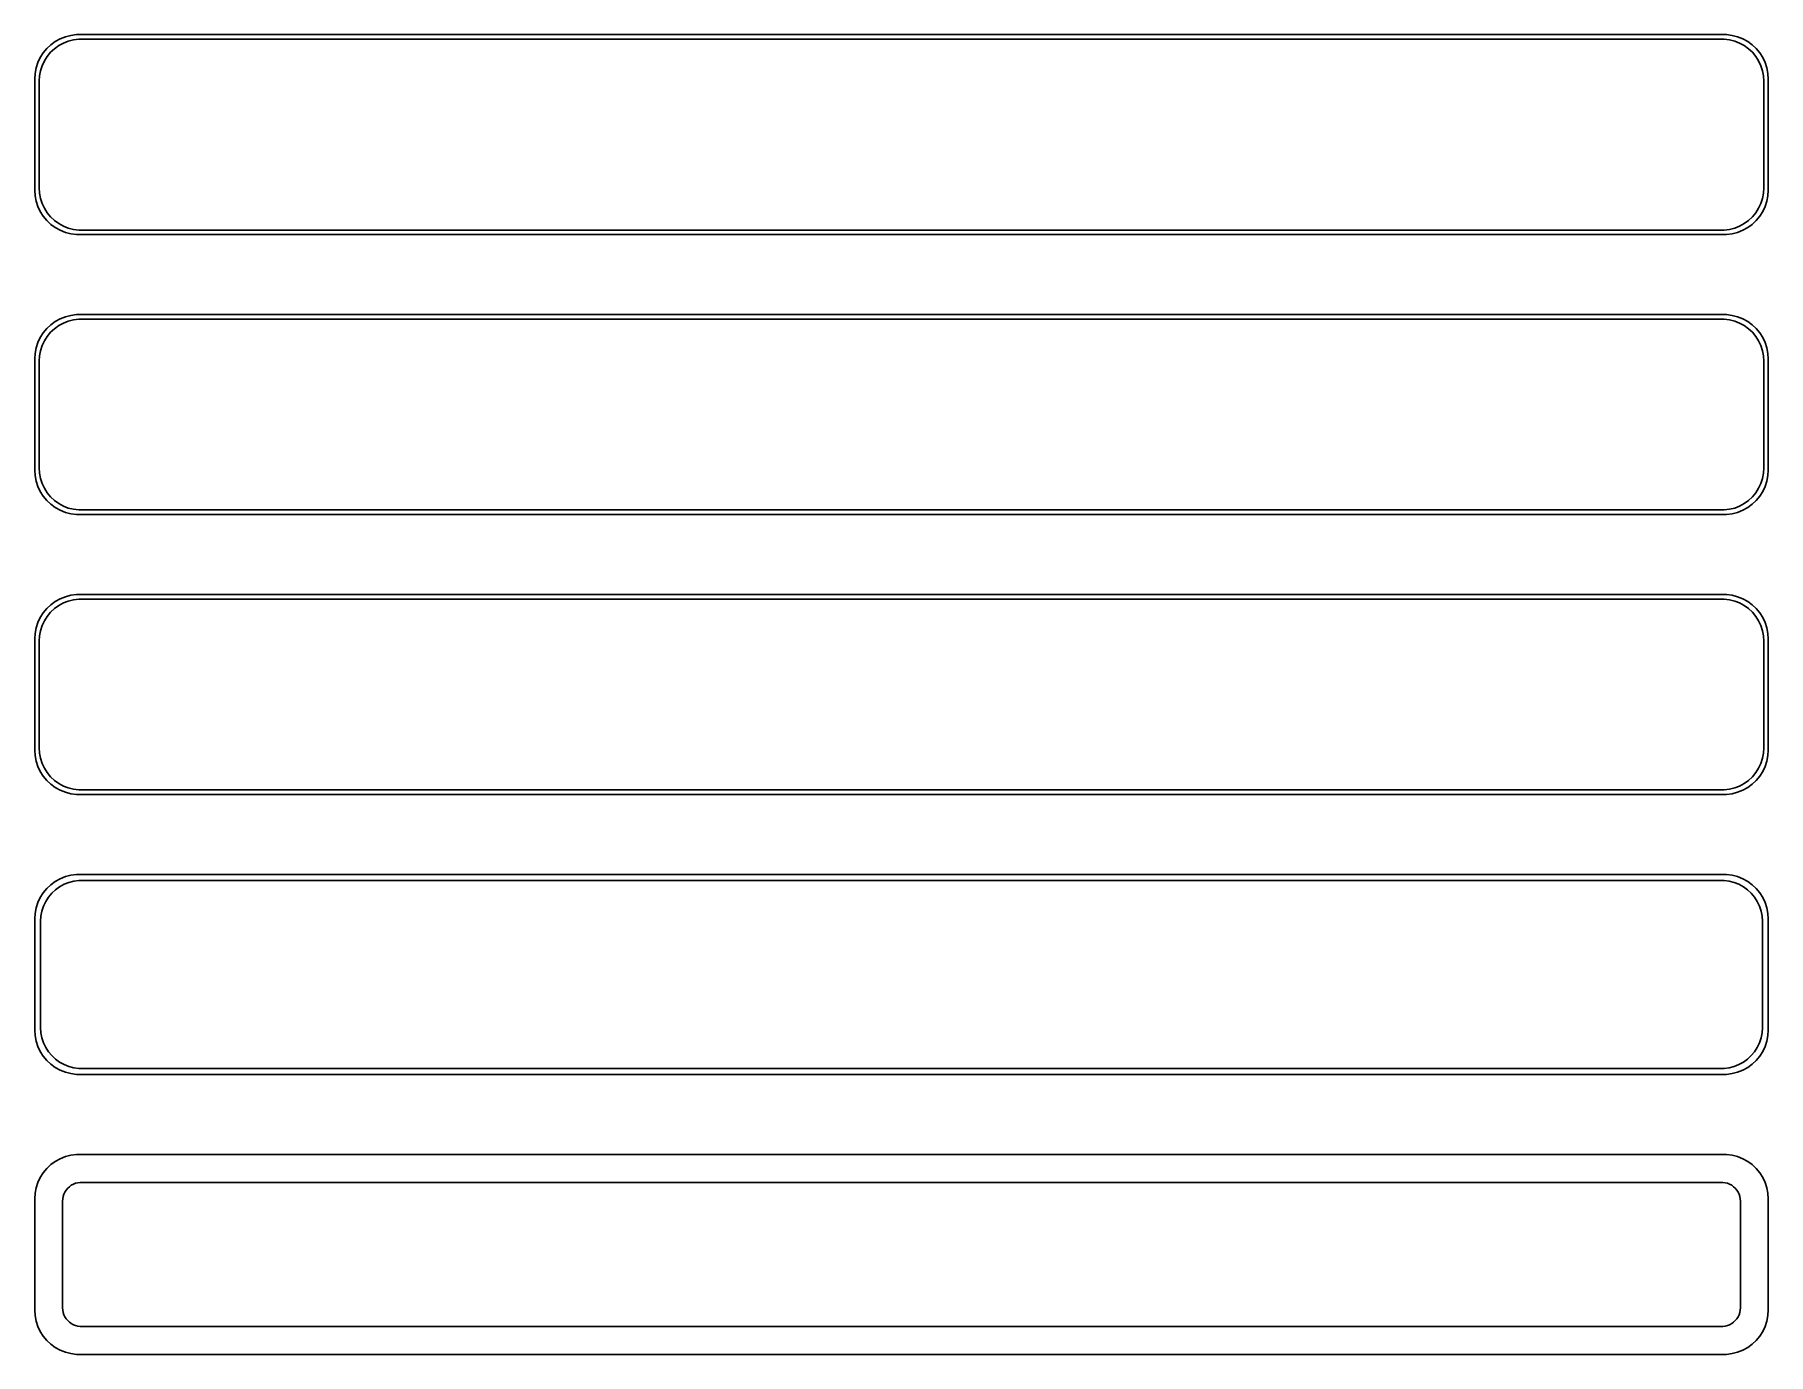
# Model space of a CAD drawing. Header units: metres. Extents: x -98 to 98, y 146 to 295.
import ezdxf

# ---------------------------------------------------------------- set-up
doc = ezdxf.new("R2010")
doc.units = ezdxf.units.M

msp = doc.modelspace()

# ---------------------------------------------------------------- linework, layer by layer
for p, q in [((-94.0451, 294.505), (-94.6289, 294.274)), ((-93.4369, 294.661), (-94.0451, 294.505)), ((-92.8139, 294.74), (-93.4369, 294.661)), ((92.8139, 294.74), (-92.8139, 294.74)), ((93.4369, 294.661), (92.8139, 294.74)), ((94.0451, 294.505), (93.4369, 294.661)), ((94.6289, 294.274), (94.0451, 294.505)), ((-96.5451, 292.689), (-96.8815, 292.159)), ((-96.1448, 293.173), (-96.5451, 292.689)), ((-95.6871, 293.603), (-96.1448, 293.173)), ((-96.0928, 292.292), (-95.7126, 292.752)), ((-95.7126, 292.752), (-95.2778, 293.16)), ((-95.1791, 293.972), (-95.6871, 293.603)), ((-95.2778, 293.16), (-94.7952, 293.511)), ((-94.6289, 294.274), (-95.1791, 293.972)), ((-94.7952, 293.511), (-94.2724, 293.798)), ((-94.2724, 293.798), (-93.7178, 294.018)), ((-93.7178, 294.018), (-93.1401, 294.166)), ((-93.1401, 294.166), (-92.5482, 294.241)), ((-92.5482, 294.241), (92.5482, 294.241)), ((92.5482, 294.241), (93.1401, 294.166)), ((93.1401, 294.166), (93.7178, 294.018)), ((93.7178, 294.018), (94.2724, 293.798)), ((94.2724, 293.798), (94.7952, 293.511)), ((95.1791, 293.972), (94.6289, 294.274)), ((94.7952, 293.511), (95.2778, 293.16)), ((95.6871, 293.603), (95.1791, 293.972)), ((95.2778, 293.16), (95.7126, 292.752)), ((96.1448, 293.173), (95.6871, 293.603)), ((95.7126, 292.752), (96.0928, 292.292)), ((96.5451, 292.689), (96.1448, 293.173)), ((96.8815, 292.159), (96.5451, 292.689)), ((-97.3429, 290.993), (-97.4606, 290.377)), ((-97.1489, 291.591), (-97.3429, 290.993)), ((-96.8815, 292.159), (-97.1489, 291.591)), ((-96.9625, 290.095), (-96.8508, 290.681)), ((-96.8508, 290.681), (-96.6664, 291.249)), ((-96.6664, 291.249), (-96.4125, 291.788)), ((-96.4125, 291.788), (-96.0928, 292.292)), ((96.0928, 292.292), (96.4125, 291.788)), ((96.4125, 291.788), (96.6664, 291.249)), ((96.6664, 291.249), (96.8508, 290.681)), ((96.8508, 290.681), (96.9625, 290.095)), ((97.1489, 291.591), (96.8815, 292.159)), ((97.3429, 290.993), (97.1489, 291.591)), ((97.4606, 290.377), (97.3429, 290.993)), ((-97.4606, 290.377), (-97.5, 289.75)), ((-97.5, 289.75), (-97.5, 277.25)), ((-97, 289.5), (-96.9625, 290.095)), ((-97, 277.5), (-97, 289.5)), ((96.9625, 290.095), (97, 289.5)), ((97, 289.5), (97, 277.5)), ((97.5, 289.75), (97.4606, 290.377)), ((97.5, 277.25), (97.5, 289.75)), ((-97.5, 277.25), (-97.4606, 276.623)), ((-96.9625, 276.905), (-97, 277.5)), ((-96.8508, 276.319), (-96.9625, 276.905)), ((96.9625, 276.905), (96.8508, 276.319)), ((97, 277.5), (96.9625, 276.905)), ((97.4606, 276.623), (97.5, 277.25)), ((-97.4606, 276.623), (-97.3429, 276.007)), ((-97.3429, 276.007), (-97.1489, 275.409)), ((-97.1489, 275.409), (-96.8815, 274.841)), ((-96.6664, 275.751), (-96.8508, 276.319)), ((-96.4125, 275.212), (-96.6664, 275.751)), ((-96.0928, 274.708), (-96.4125, 275.212)), ((96.4125, 275.212), (96.0928, 274.708)), ((96.6664, 275.751), (96.4125, 275.212)), ((96.8508, 276.319), (96.6664, 275.751)), ((96.8815, 274.841), (97.1489, 275.409)), ((97.1489, 275.409), (97.3429, 276.007)), ((97.3429, 276.007), (97.4606, 276.623)), ((-96.8815, 274.841), (-96.5451, 274.311)), ((-96.5451, 274.311), (-96.1448, 273.827)), ((-96.1448, 273.827), (-95.6871, 273.397)), ((-95.7126, 274.248), (-96.0928, 274.708)), ((-95.2778, 273.84), (-95.7126, 274.248)), ((-95.6871, 273.397), (-95.1791, 273.028)), ((-94.7952, 273.489), (-95.2778, 273.84)), ((-95.1791, 273.028), (-94.6289, 272.726)), ((-94.2724, 273.202), (-94.7952, 273.489)), ((-93.7178, 272.982), (-94.2724, 273.202)), ((94.2724, 273.202), (93.7178, 272.982)), ((94.7952, 273.489), (94.2724, 273.202)), ((94.6289, 272.726), (95.1791, 273.028)), ((95.2778, 273.84), (94.7952, 273.489)), ((95.1791, 273.028), (95.6871, 273.397)), ((95.7126, 274.248), (95.2778, 273.84)), ((95.6871, 273.397), (96.1448, 273.827)), ((96.0928, 274.708), (95.7126, 274.248)), ((96.1448, 273.827), (96.5451, 274.311)), ((96.5451, 274.311), (96.8815, 274.841)), ((-94.6289, 272.726), (-94.0451, 272.495)), ((-94.0451, 272.495), (-93.4369, 272.339)), ((-93.1401, 272.834), (-93.7178, 272.982)), ((-93.4369, 272.339), (-92.8139, 272.26)), ((-92.5482, 272.759), (-93.1401, 272.834)), ((-92.8139, 272.26), (92.8139, 272.26)), ((92.5482, 272.759), (-92.5482, 272.759)), ((93.1401, 272.834), (92.5482, 272.759)), ((92.8139, 272.26), (93.4369, 272.339)), ((93.7178, 272.982), (93.1401, 272.834)), ((93.4369, 272.339), (94.0451, 272.495)), ((94.0451, 272.495), (94.6289, 272.726)), ((-96.1448, 261.673), (-96.5451, 261.189)), ((-95.6871, 262.103), (-96.1448, 261.673)), ((-95.7126, 261.252), (-95.2778, 261.66)), ((-95.1791, 262.472), (-95.6871, 262.103)), ((-95.2778, 261.66), (-94.7952, 262.011)), ((-94.6289, 262.774), (-95.1791, 262.472)), ((-94.7952, 262.011), (-94.2724, 262.298)), ((-94.0451, 263.005), (-94.6289, 262.774)), ((-94.2724, 262.298), (-93.7178, 262.518)), ((-93.4369, 263.161), (-94.0451, 263.005)), ((-93.7178, 262.518), (-93.1401, 262.666)), ((-92.8139, 263.24), (-93.4369, 263.161)), ((-93.1401, 262.666), (-92.5482, 262.741)), ((92.8139, 263.24), (-92.8139, 263.24)), ((-92.5482, 262.741), (92.5482, 262.741)), ((92.5482, 262.741), (93.1401, 262.666)), ((93.4369, 263.161), (92.8139, 263.24)), ((93.1401, 262.666), (93.7178, 262.518)), ((94.0451, 263.005), (93.4369, 263.161)), ((93.7178, 262.518), (94.2724, 262.298)), ((94.6289, 262.774), (94.0451, 263.005)), ((94.2724, 262.298), (94.7952, 262.011)), ((95.1791, 262.472), (94.6289, 262.774)), ((94.7952, 262.011), (95.2778, 261.66)), ((95.6871, 262.103), (95.1791, 262.472)), ((95.2778, 261.66), (95.7126, 261.252)), ((96.1448, 261.673), (95.6871, 262.103)), ((96.5451, 261.189), (96.1448, 261.673)), ((-97.3429, 259.493), (-97.4606, 258.877)), ((-97.1489, 260.091), (-97.3429, 259.493)), ((-96.8815, 260.659), (-97.1489, 260.091)), ((-96.5451, 261.189), (-96.8815, 260.659)), ((-96.8508, 259.181), (-96.6664, 259.749)), ((-96.6664, 259.749), (-96.4125, 260.288)), ((-96.4125, 260.288), (-96.0928, 260.792)), ((-96.0928, 260.792), (-95.7126, 261.252)), ((95.7126, 261.252), (96.0928, 260.792)), ((96.0928, 260.792), (96.4125, 260.288)), ((96.4125, 260.288), (96.6664, 259.749)), ((96.8815, 260.659), (96.5451, 261.189)), ((96.6664, 259.749), (96.8508, 259.181)), ((97.1489, 260.091), (96.8815, 260.659)), ((97.3429, 259.493), (97.1489, 260.091)), ((97.4606, 258.877), (97.3429, 259.493)), ((-97.4606, 258.877), (-97.5, 258.25)), ((-97.5, 258.25), (-97.5, 245.75)), ((-97, 258), (-96.9625, 258.595)), ((-97, 246), (-97, 258)), ((-96.9625, 258.595), (-96.8508, 259.181)), ((96.8508, 259.181), (96.9625, 258.595)), ((96.9625, 258.595), (97, 258)), ((97, 258), (97, 246)), ((97.5, 258.25), (97.4606, 258.877)), ((97.5, 245.75), (97.5, 258.25)), ((-97.5, 245.75), (-97.4606, 245.123)), ((-96.9625, 245.405), (-97, 246)), ((97, 246), (96.9625, 245.405)), ((97.4606, 245.123), (97.5, 245.75)), ((-97.4606, 245.123), (-97.3429, 244.507)), ((-97.3429, 244.507), (-97.1489, 243.909)), ((-97.1489, 243.909), (-96.8815, 243.341)), ((-96.8508, 244.819), (-96.9625, 245.405)), ((-96.6664, 244.251), (-96.8508, 244.819)), ((-96.4125, 243.712), (-96.6664, 244.251)), ((96.6664, 244.251), (96.4125, 243.712)), ((96.8508, 244.819), (96.6664, 244.251)), ((96.9625, 245.405), (96.8508, 244.819)), ((96.8815, 243.341), (97.1489, 243.909)), ((97.1489, 243.909), (97.3429, 244.507)), ((97.3429, 244.507), (97.4606, 245.123)), ((-96.8815, 243.341), (-96.5451, 242.811)), ((-96.5451, 242.811), (-96.1448, 242.327)), ((-96.0928, 243.208), (-96.4125, 243.712)), ((-96.1448, 242.327), (-95.6871, 241.897)), ((-95.7126, 242.748), (-96.0928, 243.208)), ((-95.2778, 242.34), (-95.7126, 242.748)), ((-95.6871, 241.897), (-95.1791, 241.528)), ((-94.7952, 241.989), (-95.2778, 242.34)), ((-94.2724, 241.702), (-94.7952, 241.989)), ((94.7952, 241.989), (94.2724, 241.702)), ((95.2778, 242.34), (94.7952, 241.989)), ((95.1791, 241.528), (95.6871, 241.897)), ((95.7126, 242.748), (95.2778, 242.34)), ((95.6871, 241.897), (96.1448, 242.327)), ((96.0928, 243.208), (95.7126, 242.748)), ((96.4125, 243.712), (96.0928, 243.208)), ((96.1448, 242.327), (96.5451, 242.811)), ((96.5451, 242.811), (96.8815, 243.341)), ((-95.1791, 241.528), (-94.6289, 241.226)), ((-94.6289, 241.226), (-94.0451, 240.995)), ((-93.7178, 241.482), (-94.2724, 241.702)), ((-94.0451, 240.995), (-93.4369, 240.839)), ((-93.1401, 241.334), (-93.7178, 241.482)), ((-93.4369, 240.839), (-92.8139, 240.76)), ((-92.5482, 241.259), (-93.1401, 241.334)), ((-92.8139, 240.76), (92.8139, 240.76)), ((92.5482, 241.259), (-92.5482, 241.259)), ((93.1401, 241.334), (92.5482, 241.259)), ((92.8139, 240.76), (93.4369, 240.839)), ((93.7178, 241.482), (93.1401, 241.334)), ((93.4369, 240.839), (94.0451, 240.995)), ((94.2724, 241.702), (93.7178, 241.482)), ((94.0451, 240.995), (94.6289, 241.226)), ((94.6289, 241.226), (95.1791, 241.528)), ((-96.1448, 230.173), (-96.5451, 229.689)), ((-95.6871, 230.603), (-96.1448, 230.173)), ((-95.7126, 229.752), (-95.2778, 230.16)), ((-95.1791, 230.972), (-95.6871, 230.603)), ((-95.2778, 230.16), (-94.7952, 230.511)), ((-94.6289, 231.274), (-95.1791, 230.972)), ((-94.7952, 230.511), (-94.2724, 230.798)), ((-94.0451, 231.505), (-94.6289, 231.274)), ((-94.2724, 230.798), (-93.7178, 231.018)), ((-93.4369, 231.661), (-94.0451, 231.505)), ((-93.7178, 231.018), (-93.1401, 231.166)), ((-92.8139, 231.74), (-93.4369, 231.661)), ((-93.1401, 231.166), (-92.5482, 231.241)), ((92.8139, 231.74), (-92.8139, 231.74)), ((-92.5482, 231.241), (92.5482, 231.241)), ((92.5482, 231.241), (93.1401, 231.166)), ((93.4369, 231.661), (92.8139, 231.74)), ((93.1401, 231.166), (93.7178, 231.018)), ((94.0451, 231.505), (93.4369, 231.661)), ((93.7178, 231.018), (94.2724, 230.798)), ((94.6289, 231.274), (94.0451, 231.505)), ((94.2724, 230.798), (94.7952, 230.511)), ((95.1791, 230.972), (94.6289, 231.274)), ((94.7952, 230.511), (95.2778, 230.16)), ((95.6871, 230.603), (95.1791, 230.972)), ((95.2778, 230.16), (95.7126, 229.752)), ((96.1448, 230.173), (95.6871, 230.603)), ((96.5451, 229.689), (96.1448, 230.173)), ((-97.1489, 228.591), (-97.3429, 227.993)), ((-96.8815, 229.159), (-97.1489, 228.591)), ((-96.5451, 229.689), (-96.8815, 229.159)), ((-96.8508, 227.681), (-96.6664, 228.249)), ((-96.6664, 228.249), (-96.4125, 228.788)), ((-96.4125, 228.788), (-96.0928, 229.292)), ((-96.0928, 229.292), (-95.7126, 229.752)), ((95.7126, 229.752), (96.0928, 229.292)), ((96.0928, 229.292), (96.4125, 228.788)), ((96.4125, 228.788), (96.6664, 228.249)), ((96.8815, 229.159), (96.5451, 229.689)), ((96.6664, 228.249), (96.8508, 227.681)), ((97.1489, 228.591), (96.8815, 229.159)), ((97.3429, 227.993), (97.1489, 228.591)), ((-97.4606, 227.377), (-97.5, 226.75)), ((-97.5, 226.75), (-97.5, 214.25)), ((-97.3429, 227.993), (-97.4606, 227.377)), ((-97, 226.5), (-96.9625, 227.095)), ((-97, 214.5), (-97, 226.5)), ((-96.9625, 227.095), (-96.8508, 227.681)), ((96.8508, 227.681), (96.9625, 227.095)), ((96.9625, 227.095), (97, 226.5)), ((97, 226.5), (97, 214.5)), ((97.4606, 227.377), (97.3429, 227.993)), ((97.5, 226.75), (97.4606, 227.377)), ((97.5, 214.25), (97.5, 226.75)), ((-96.9625, 213.905), (-97, 214.5)), ((97, 214.5), (96.9625, 213.905)), ((-97.5, 214.25), (-97.4606, 213.623)), ((-97.4606, 213.623), (-97.3429, 213.007)), ((-97.3429, 213.007), (-97.1489, 212.409)), ((-96.8508, 213.319), (-96.9625, 213.905)), ((-96.6664, 212.751), (-96.8508, 213.319)), ((-96.4125, 212.212), (-96.6664, 212.751)), ((96.6664, 212.751), (96.4125, 212.212)), ((96.8508, 213.319), (96.6664, 212.751)), ((96.9625, 213.905), (96.8508, 213.319)), ((97.1489, 212.409), (97.3429, 213.007)), ((97.3429, 213.007), (97.4606, 213.623)), ((97.4606, 213.623), (97.5, 214.25)), ((-97.1489, 212.409), (-96.8815, 211.841)), ((-96.8815, 211.841), (-96.5451, 211.311)), ((-96.5451, 211.311), (-96.1448, 210.827)), ((-96.0928, 211.708), (-96.4125, 212.212)), ((-96.1448, 210.827), (-95.6871, 210.397)), ((-95.7126, 211.248), (-96.0928, 211.708)), ((-95.2778, 210.84), (-95.7126, 211.248)), ((-94.7952, 210.489), (-95.2778, 210.84)), ((95.2778, 210.84), (94.7952, 210.489)), ((95.7126, 211.248), (95.2778, 210.84)), ((95.6871, 210.397), (96.1448, 210.827)), ((96.0928, 211.708), (95.7126, 211.248)), ((96.4125, 212.212), (96.0928, 211.708)), ((96.1448, 210.827), (96.5451, 211.311)), ((96.5451, 211.311), (96.8815, 211.841)), ((96.8815, 211.841), (97.1489, 212.409)), ((-95.6871, 210.397), (-95.1791, 210.028)), ((-95.1791, 210.028), (-94.6289, 209.726)), ((-94.2724, 210.202), (-94.7952, 210.489)), ((-94.6289, 209.726), (-94.0451, 209.495)), ((-93.7178, 209.982), (-94.2724, 210.202)), ((-94.0451, 209.495), (-93.4369, 209.339)), ((-93.1401, 209.834), (-93.7178, 209.982)), ((-93.4369, 209.339), (-92.8139, 209.26)), ((-92.5482, 209.759), (-93.1401, 209.834)), ((-92.8139, 209.26), (92.8139, 209.26)), ((92.5482, 209.759), (-92.5482, 209.759)), ((93.1401, 209.834), (92.5482, 209.759)), ((92.8139, 209.26), (93.4369, 209.339)), ((93.7178, 209.982), (93.1401, 209.834)), ((93.4369, 209.339), (94.0451, 209.495)), ((94.2724, 210.202), (93.7178, 209.982)), ((94.0451, 209.495), (94.6289, 209.726)), ((94.7952, 210.489), (94.2724, 210.202)), ((94.6289, 209.726), (95.1791, 210.028)), ((95.1791, 210.028), (95.6871, 210.397)), ((-95.6871, 199.103), (-96.1448, 198.673)), ((-95.1791, 199.472), (-95.6871, 199.103)), ((-94.6289, 199.774), (-95.1791, 199.472)), ((-94.7032, 198.866), (-94.1994, 199.143)), ((-94.0451, 200.005), (-94.6289, 199.774)), ((-94.1994, 199.143), (-93.6648, 199.354)), ((-93.4369, 200.161), (-94.0451, 200.005)), ((-93.6648, 199.354), (-93.1079, 199.497)), ((-92.8139, 200.24), (-93.4369, 200.161)), ((-93.1079, 199.497), (-92.5375, 199.569)), ((92.8139, 200.24), (-92.8139, 200.24)), ((-92.5375, 199.569), (92.5375, 199.569)), ((92.5375, 199.569), (93.1079, 199.497)), ((93.4369, 200.161), (92.8139, 200.24)), ((93.1079, 199.497), (93.6648, 199.354)), ((94.0451, 200.005), (93.4369, 200.161)), ((93.6648, 199.354), (94.1994, 199.143)), ((94.6289, 199.774), (94.0451, 200.005)), ((94.1994, 199.143), (94.7032, 198.866)), ((95.1791, 199.472), (94.6289, 199.774)), ((95.6871, 199.103), (95.1791, 199.472)), ((96.1448, 198.673), (95.6871, 199.103)), ((-97.1489, 197.091), (-97.3429, 196.493)), ((-96.8815, 197.659), (-97.1489, 197.091)), ((-96.5451, 198.189), (-96.8815, 197.659)), ((-96.1448, 198.673), (-96.5451, 198.189)), ((-96.5069, 196.685), (-96.2621, 197.206)), ((-96.2621, 197.206), (-95.954, 197.691)), ((-95.954, 197.691), (-95.5875, 198.134)), ((-95.5875, 198.134), (-95.1684, 198.528)), ((-95.1684, 198.528), (-94.7032, 198.866)), ((94.7032, 198.866), (95.1684, 198.528)), ((95.1684, 198.528), (95.5875, 198.134)), ((95.5875, 198.134), (95.954, 197.691)), ((95.954, 197.691), (96.2621, 197.206)), ((96.5451, 198.189), (96.1448, 198.673)), ((96.2621, 197.206), (96.5069, 196.685)), ((96.8815, 197.659), (96.5451, 198.189)), ((97.1489, 197.091), (96.8815, 197.659)), ((97.3429, 196.493), (97.1489, 197.091)), ((-97.4606, 195.877), (-97.5, 195.25)), ((-97.5, 195.25), (-97.5, 182.75)), ((-97.3429, 196.493), (-97.4606, 195.877)), ((-96.8284, 195), (-96.7923, 195.574)), ((-96.8284, 183), (-96.8284, 195)), ((-96.7923, 195.574), (-96.6846, 196.139)), ((-96.6846, 196.139), (-96.5069, 196.685)), ((96.5069, 196.685), (96.6846, 196.139)), ((96.6846, 196.139), (96.7923, 195.574)), ((96.7923, 195.574), (96.8284, 195)), ((96.8284, 195), (96.8284, 183)), ((97.4606, 195.877), (97.3429, 196.493)), ((97.5, 195.25), (97.4606, 195.877)), ((97.5, 182.75), (97.5, 195.25)), ((-97.5, 182.75), (-97.4606, 182.123)), ((-97.4606, 182.123), (-97.3429, 181.507)), ((-97.3429, 181.507), (-97.1489, 180.909)), ((-96.7923, 182.426), (-96.8284, 183)), ((-96.6846, 181.861), (-96.7923, 182.426)), ((-96.5069, 181.315), (-96.6846, 181.861)), ((96.6846, 181.861), (96.5069, 181.315)), ((96.7923, 182.426), (96.6846, 181.861)), ((96.8284, 183), (96.7923, 182.426)), ((97.1489, 180.909), (97.3429, 181.507)), ((97.3429, 181.507), (97.4606, 182.123)), ((97.4606, 182.123), (97.5, 182.75)), ((-97.1489, 180.909), (-96.8815, 180.341)), ((-96.8815, 180.341), (-96.5451, 179.811)), ((-96.5451, 179.811), (-96.1448, 179.327)), ((-96.2621, 180.794), (-96.5069, 181.315)), ((-95.954, 180.309), (-96.2621, 180.794)), ((-95.5875, 179.866), (-95.954, 180.309)), ((-95.1684, 179.472), (-95.5875, 179.866)), ((-94.7032, 179.134), (-95.1684, 179.472)), ((95.1684, 179.472), (94.7032, 179.134)), ((95.5875, 179.866), (95.1684, 179.472)), ((95.954, 180.309), (95.5875, 179.866)), ((96.2621, 180.794), (95.954, 180.309)), ((96.1448, 179.327), (96.5451, 179.811)), ((96.5069, 181.315), (96.2621, 180.794)), ((96.5451, 179.811), (96.8815, 180.341)), ((96.8815, 180.341), (97.1489, 180.909)), ((-96.1448, 179.327), (-95.6871, 178.897)), ((-95.6871, 178.897), (-95.1791, 178.528)), ((-95.1791, 178.528), (-94.6289, 178.226)), ((-94.1994, 178.857), (-94.7032, 179.134)), ((-94.6289, 178.226), (-94.0451, 177.995)), ((-93.6648, 178.646), (-94.1994, 178.857)), ((-94.0451, 177.995), (-93.4369, 177.839)), ((-93.1079, 178.503), (-93.6648, 178.646)), ((-93.4369, 177.839), (-92.8139, 177.76)), ((-92.5375, 178.431), (-93.1079, 178.503)), ((-92.8139, 177.76), (92.8139, 177.76)), ((92.5375, 178.431), (-92.5375, 178.431)), ((93.1079, 178.503), (92.5375, 178.431)), ((92.8139, 177.76), (93.4369, 177.839)), ((93.6648, 178.646), (93.1079, 178.503)), ((93.4369, 177.839), (94.0451, 177.995)), ((94.1994, 178.857), (93.6648, 178.646)), ((94.0451, 177.995), (94.6289, 178.226)), ((94.7032, 179.134), (94.1994, 178.857)), ((94.6289, 178.226), (95.1791, 178.528)), ((95.1791, 178.528), (95.6871, 178.897)), ((95.6871, 178.897), (96.1448, 179.327)), ((-95.1791, 167.972), (-95.6871, 167.603)), ((-94.6289, 168.274), (-95.1791, 167.972)), ((-94.0451, 168.505), (-94.6289, 168.274)), ((-93.4369, 168.661), (-94.0451, 168.505)), ((-92.8139, 168.74), (-93.4369, 168.661)), ((92.8139, 168.74), (-92.8139, 168.74)), ((93.4369, 168.661), (92.8139, 168.74)), ((94.0451, 168.505), (93.4369, 168.661)), ((94.6289, 168.274), (94.0451, 168.505)), ((95.1791, 167.972), (94.6289, 168.274)), ((95.6871, 167.603), (95.1791, 167.972)), ((-96.8815, 166.159), (-97.1489, 165.591)), ((-96.5451, 166.689), (-96.8815, 166.159)), ((-96.1448, 167.173), (-96.5451, 166.689)), ((-95.6871, 167.603), (-96.1448, 167.173)), ((96.1448, 167.173), (95.6871, 167.603)), ((96.5451, 166.689), (96.1448, 167.173)), ((96.8815, 166.159), (96.5451, 166.689)), ((97.1489, 165.591), (96.8815, 166.159)), ((-97.4606, 164.377), (-97.5, 163.75)), ((-97.3429, 164.993), (-97.4606, 164.377)), ((-97.1489, 165.591), (-97.3429, 164.993)), ((-94.343, 163.764), (-94.2934, 164.025)), ((-94.2934, 164.025), (-94.2115, 164.277)), ((-94.2115, 164.277), (-94.0987, 164.516)), ((-94.0987, 164.516), (-93.9567, 164.74)), ((-93.9567, 164.74), (-93.7879, 164.944)), ((-93.7879, 164.944), (-93.5947, 165.125)), ((-93.5947, 165.125), (-93.3804, 165.281)), ((-93.3804, 165.281), (-93.1482, 165.409)), ((-93.1482, 165.409), (-92.9019, 165.506)), ((-92.9019, 165.506), (-92.6453, 165.572)), ((-92.6453, 165.572), (-92.3825, 165.605)), ((-92.3825, 165.605), (92.3825, 165.605)), ((92.3825, 165.605), (92.6453, 165.572)), ((92.6453, 165.572), (92.9019, 165.506)), ((92.9019, 165.506), (93.1482, 165.409)), ((93.1482, 165.409), (93.3804, 165.281)), ((93.3804, 165.281), (93.5947, 165.125)), ((93.5947, 165.125), (93.7879, 164.944)), ((93.7879, 164.944), (93.9567, 164.74)), ((93.9567, 164.74), (94.0987, 164.516)), ((94.0987, 164.516), (94.2115, 164.277)), ((94.2115, 164.277), (94.2934, 164.025)), ((94.2934, 164.025), (94.343, 163.764)), ((97.3429, 164.993), (97.1489, 165.591)), ((97.4606, 164.377), (97.3429, 164.993)), ((97.5, 163.75), (97.4606, 164.377)), ((-97.5, 163.75), (-97.5, 151.25)), ((-94.3596, 163.5), (-94.343, 163.764)), ((-94.3596, 151.5), (-94.3596, 163.5)), ((94.343, 163.764), (94.3596, 163.5)), ((94.3596, 163.5), (94.3596, 151.5)), ((97.5, 151.25), (97.5, 163.75)), ((-97.5, 151.25), (-97.4606, 150.623)), ((-97.4606, 150.623), (-97.3429, 150.007)), ((-94.343, 151.236), (-94.3596, 151.5)), ((-94.2934, 150.975), (-94.343, 151.236)), ((-94.2115, 150.723), (-94.2934, 150.975)), ((-94.0987, 150.484), (-94.2115, 150.723)), ((-93.9567, 150.26), (-94.0987, 150.484)), ((-93.7879, 150.056), (-93.9567, 150.26)), ((93.9567, 150.26), (93.7879, 150.056)), ((94.0987, 150.484), (93.9567, 150.26)), ((94.2115, 150.723), (94.0987, 150.484)), ((94.2934, 150.975), (94.2115, 150.723)), ((94.343, 151.236), (94.2934, 150.975)), ((94.3596, 151.5), (94.343, 151.236)), ((97.3429, 150.007), (97.4606, 150.623)), ((97.4606, 150.623), (97.5, 151.25)), ((-97.3429, 150.007), (-97.1489, 149.409)), ((-97.1489, 149.409), (-96.8815, 148.841)), ((-96.8815, 148.841), (-96.5451, 148.311)), ((-96.5451, 148.311), (-96.1448, 147.827)), ((-93.5947, 149.875), (-93.7879, 150.056)), ((-93.3804, 149.719), (-93.5947, 149.875)), ((-93.1482, 149.591), (-93.3804, 149.719)), ((-92.9019, 149.494), (-93.1482, 149.591)), ((-92.6453, 149.428), (-92.9019, 149.494)), ((-92.3825, 149.395), (-92.6453, 149.428)), ((92.3825, 149.395), (-92.3825, 149.395)), ((92.6453, 149.428), (92.3825, 149.395)), ((92.9019, 149.494), (92.6453, 149.428)), ((93.1482, 149.591), (92.9019, 149.494)), ((93.3804, 149.719), (93.1482, 149.591)), ((93.5947, 149.875), (93.3804, 149.719)), ((93.7879, 150.056), (93.5947, 149.875)), ((96.1448, 147.827), (96.5451, 148.311)), ((96.5451, 148.311), (96.8815, 148.841)), ((96.8815, 148.841), (97.1489, 149.409)), ((97.1489, 149.409), (97.3429, 150.007)), ((-96.1448, 147.827), (-95.6871, 147.397)), ((-95.6871, 147.397), (-95.1791, 147.028)), ((-95.1791, 147.028), (-94.6289, 146.726)), ((-94.6289, 146.726), (-94.0451, 146.495)), ((-94.0451, 146.495), (-93.4369, 146.339)), ((-93.4369, 146.339), (-92.8139, 146.26)), ((-92.8139, 146.26), (92.8139, 146.26)), ((92.8139, 146.26), (93.4369, 146.339)), ((93.4369, 146.339), (94.0451, 146.495)), ((94.0451, 146.495), (94.6289, 146.726)), ((94.6289, 146.726), (95.1791, 147.028)), ((95.1791, 147.028), (95.6871, 147.397)), ((95.6871, 147.397), (96.1448, 147.827))]:
    msp.add_line(p, q)

doc.saveas('drawing.dxf')
